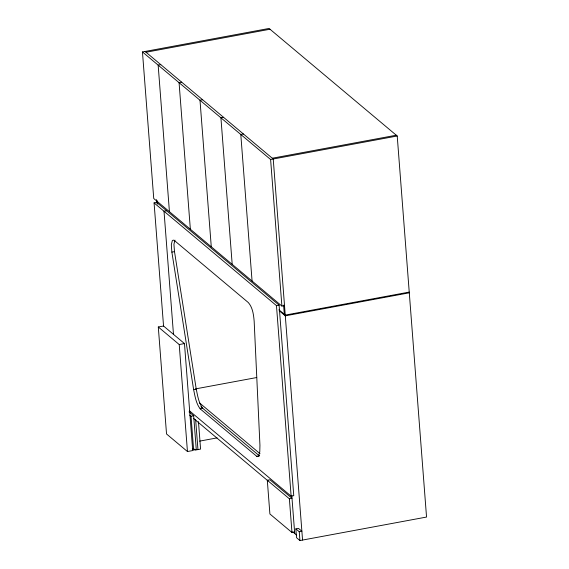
<?xml version="1.0" encoding="UTF-8"?>
<svg xmlns="http://www.w3.org/2000/svg" width="569" height="569" viewBox="0 0 569 569"><rect width="100%" height="100%" fill="white"/><g stroke="black" fill="none" stroke-linecap="round" stroke-linejoin="round"><path stroke-width="0.85" d="M174.932 240.118L173.936 244.3L174.491 251.626L196.255 389.16C197.635 395.711 198.638 402.866 202.77 408.336L200.146 408.819C196.013 403.35 195.011 396.202 193.631 389.651L171.866 252.11L171.312 244.784L172.307 240.609L173.325 240.09L174.598 240.694L248.347 302.587C252.736 307.637 253.589 314.742 254.158 321.172L259.941 445.292L259.77 452.006L258.575 456.025L257.693 456.651L256.683 456.274L200.146 408.819M284.514 305.567L281.89 306.058L153.737 198.51L142.456 51.95L269.066 28.45L397.219 135.998L426.544 517.05L299.934 540.55L296.549 537.712L295.873 528.886L298.497 528.402L301.876 531.24L299.251 531.723L295.873 528.886M146.027 52.248L270.012 29.239M160.778 64.631L158.154 65.115L169.427 211.675M181.703 82.192L179.071 82.676L190.352 229.236M202.621 99.746L199.996 100.236L211.277 246.797M223.546 117.306L220.921 117.797L232.195 264.35M243.418 133.992L240.794 134.476L252.074 281.036M272.295 158.218L396.28 135.209M142.456 51.95L270.609 159.498L397.219 135.998M163.552 326.08L154.078 202.905L156.703 202.415L279.094 305.14L293.76 495.663L291.129 496.154L189.513 410.868M166.639 210.758L164.014 211.241L173.488 334.423M171.866 252.11L174.491 251.626M158.296 326.99L163.545 326.016L184.47 343.569L192.706 450.563L187.45 451.537L166.532 433.976L158.296 326.99L179.221 344.544L187.45 451.537M154.078 202.905L276.47 305.624L279.094 305.14M409.232 292.082L285.247 315.098L278.874 309.749M409.289 292.815L285.304 315.831L279.201 310.71M179.221 344.544L184.47 343.569M195.594 388.883L256.704 377.539M193.631 389.651L196.255 389.16M189.719 415.15L191.042 416.266L193.666 415.775L196.262 449.482L193.638 449.972L192.308 448.863M199.605 441.131L217.066 437.888M256.683 456.274L259.308 455.783M267.302 480.264L269.934 479.781L292.004 498.302L289.379 498.793L267.302 480.264L269.898 513.978L291.975 532.499L294.6 532.015M145.088 51.459L273.234 159.014L302.559 540.059M199.413 402.831L260.019 453.692M200.878 406.743L259.436 455.897M189.029 411.885L193.666 415.775M193.524 418.4L267.928 480.841M194.057 449.005L195.331 450.072L200.58 449.097L198.467 421.672M292.686 531.78L296.669 535.123M283.597 305.091L284.308 314.308M270.609 159.498L281.89 306.058M299.251 531.723L299.934 540.55M291.783 495.45L294.714 533.48M276.47 305.624L291.129 496.154M289.379 498.793L291.975 532.499M195.636 419.509L197.955 449.588M191.042 416.266L193.638 449.972M157.457 200.8L157.713 204.15M156.482 199.612L156.76 203.14"/></g></svg>
